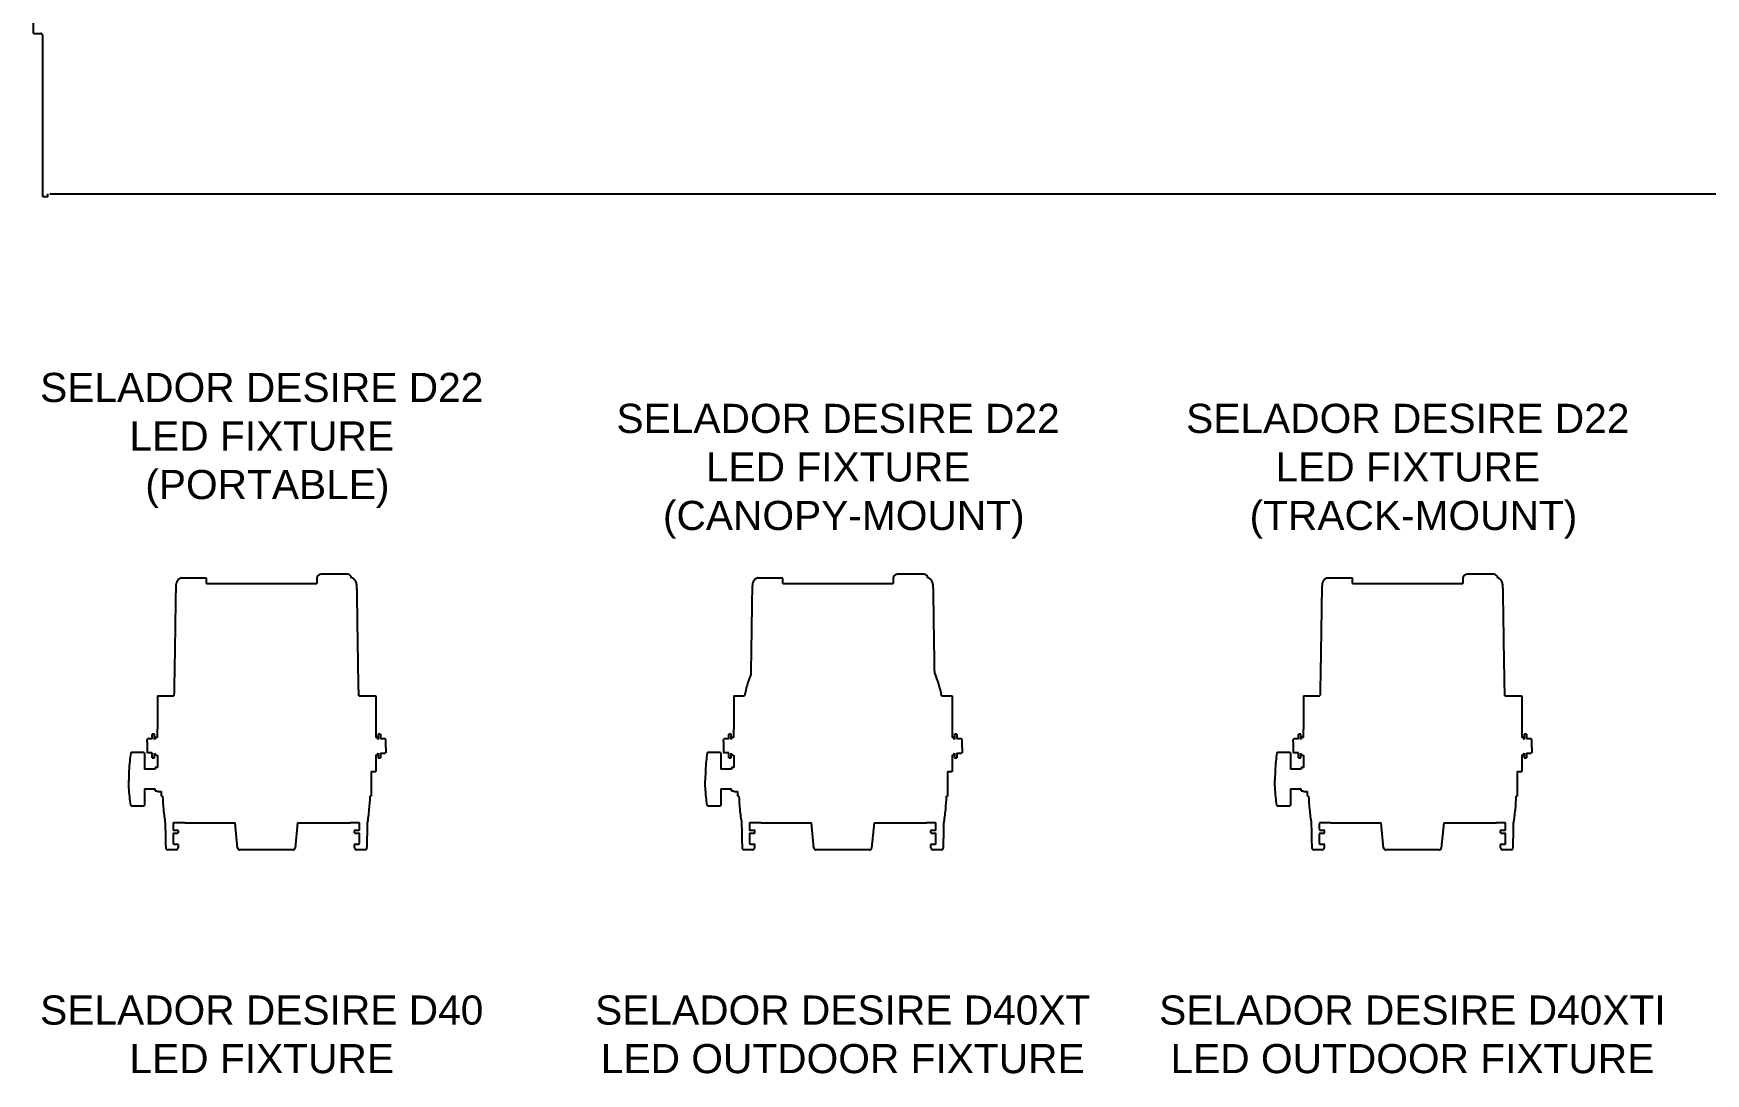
# Model space of a CAD drawing. Header units: inches. Extents: x 0 to 310, y 0 to 246.
# Drawn here: x 213.3 to 263.5, y 32.8 to 64 of the extents above; entities that cross this region are included whole.
import ezdxf

# ---------------------------------------------------------------- set-up
doc = ezdxf.new("R2010")
doc.units = ezdxf.units.IN
doc.header["$MEASUREMENT"] = 0
doc.layers.add('OBJECT', color=7, linetype='Continuous')
doc.layers.add('TEXT', color=1, linetype='Continuous')
doc.styles.add('ARIAL', font='arial.ttf')

msp = doc.modelspace()

# ---------------------------------------------------------------- linework, layer by layer
for p, q in [((213.724, 59.107), (213.724, 59.197)), ((222.107, 47.763), (221.938, 47.763)), ((222.108, 47.763), (222.107, 47.763)), ((222.556, 47.763), (222.108, 47.763)), ((222.557, 47.763), (222.556, 47.763)), ((222.726, 47.763), (222.557, 47.763)), ((239.418, 47.763), (239.249, 47.763)), ((239.419, 47.763), (239.418, 47.763)), ((239.867, 47.763), (239.419, 47.763)), ((239.868, 47.763), (239.867, 47.763)), ((240.037, 47.763), (239.868, 47.763)), ((256.528, 47.763), (256.359, 47.763)), ((256.529, 47.763), (256.528, 47.763)), ((256.977, 47.763), (256.529, 47.763)), ((256.978, 47.763), (256.977, 47.763)), ((257.147, 47.763), (256.978, 47.763)), ((217.735, 47.651), (217.735, 47.651)), ((217.773, 47.651), (217.748, 47.651)), ((218.059, 47.651), (218.059, 47.651)), ((221.807, 47.632), (221.807, 47.482)), ((235.047, 47.651), (235.046, 47.651)), ((235.084, 47.651), (235.059, 47.651)), ((235.37, 47.651), (235.37, 47.651)), ((239.118, 47.632), (239.118, 47.482)), ((252.157, 47.651), (252.156, 47.651)), ((252.194, 47.651), (252.169, 47.651)), ((252.48, 47.651), (252.48, 47.651)), ((256.228, 47.632), (256.228, 47.482)), ((217.02, 44.107), (217.02, 43.107)), ((217.02, 44.107), (217.514, 44.107)), ((223.067, 44.107), (223.58, 44.107)), ((223.58, 44.107), (223.58, 43.107)), ((234.331, 44.107), (234.331, 43.107)), ((234.331, 44.107), (234.653, 44.107)), ((240.57, 44.107), (240.891, 44.107)), ((240.891, 44.107), (240.891, 43.107)), ((251.441, 44.107), (251.441, 43.107)), ((251.441, 44.107), (251.935, 44.107)), ((257.488, 44.107), (258.001, 44.107)), ((258.001, 44.107), (258.001, 43.107)), ((216.725, 42.816), (216.707, 42.803)), ((216.707, 42.725), (216.707, 42.804)), ((216.707, 42.725), (216.707, 42.53)), ((216.864, 42.816), (216.725, 42.816)), ((216.935, 42.962), (216.864, 42.962)), ((216.864, 42.816), (216.864, 42.962)), ((216.935, 42.804), (216.935, 42.962)), ((217.02, 42.864), (216.994, 42.864)), ((217.02, 42.864), (217.02, 43.107)), ((223.58, 43.107), (223.58, 42.863)), ((223.716, 42.962), (223.645, 42.962)), ((223.645, 42.962), (223.645, 42.804)), ((223.716, 42.962), (223.716, 42.829)), ((223.716, 42.829), (223.856, 42.829)), ((223.865, 42.813), (223.856, 42.829)), ((223.874, 42.804), (223.868, 42.814)), ((223.874, 42.751), (223.874, 42.804)), ((223.874, 42.562), (223.874, 42.751)), ((234.036, 42.816), (234.018, 42.803)), ((234.018, 42.725), (234.018, 42.804)), ((234.018, 42.725), (234.018, 42.53)), ((234.176, 42.816), (234.036, 42.816)), ((234.246, 42.962), (234.176, 42.962)), ((234.176, 42.816), (234.176, 42.962)), ((234.246, 42.804), (234.246, 42.962)), ((234.331, 42.864), (234.305, 42.864)), ((234.331, 42.864), (234.331, 43.107)), ((240.891, 43.107), (240.891, 42.863)), ((241.027, 42.962), (240.956, 42.962)), ((240.956, 42.962), (240.956, 42.804)), ((241.027, 42.962), (241.027, 42.829)), ((241.027, 42.829), (241.167, 42.829)), ((241.176, 42.813), (241.167, 42.829)), ((241.185, 42.804), (241.179, 42.814)), ((241.185, 42.751), (241.185, 42.804)), ((241.185, 42.562), (241.185, 42.751)), ((251.146, 42.816), (251.128, 42.803)), ((251.128, 42.725), (251.128, 42.804)), ((251.128, 42.725), (251.128, 42.53)), ((251.286, 42.816), (251.146, 42.816)), ((251.356, 42.962), (251.286, 42.962)), ((251.286, 42.816), (251.286, 42.962)), ((251.356, 42.804), (251.356, 42.962)), ((251.441, 42.864), (251.415, 42.864)), ((251.441, 42.864), (251.441, 43.107)), ((258.001, 43.107), (258.001, 42.863)), ((258.137, 42.962), (258.066, 42.962)), ((258.066, 42.962), (258.066, 42.804)), ((258.137, 42.962), (258.137, 42.829)), ((258.137, 42.829), (258.277, 42.829)), ((258.286, 42.813), (258.277, 42.829)), ((258.295, 42.804), (258.289, 42.814)), ((258.295, 42.751), (258.295, 42.804)), ((258.295, 42.562), (258.295, 42.751)), ((216.611, 42.404), (216.238, 42.404)), ((216.631, 42.384), (216.631, 41.903)), ((216.707, 42.53), (216.707, 42.412)), ((216.725, 42.398), (216.707, 42.412)), ((216.864, 42.398), (216.725, 42.398)), ((216.864, 42.342), (216.864, 42.398)), ((216.864, 42.253), (216.864, 42.342)), ((216.864, 42.253), (216.935, 42.253)), ((216.935, 42.342), (216.935, 42.391)), ((216.935, 42.253), (216.935, 42.342)), ((216.994, 42.331), (217.02, 42.331)), ((217.02, 42.318), (217.02, 42.331)), ((217.02, 42.318), (217.02, 41.962)), ((223.58, 42.331), (223.58, 41.837)), ((223.645, 42.391), (223.645, 42.253)), ((223.645, 42.253), (223.716, 42.253)), ((223.716, 42.386), (223.856, 42.386)), ((223.716, 42.386), (223.716, 42.253)), ((223.868, 42.4), (223.874, 42.41)), ((223.874, 42.562), (223.874, 42.419)), ((223.874, 42.41), (223.874, 42.419)), ((233.922, 42.404), (233.549, 42.404)), ((233.942, 42.384), (233.942, 41.903)), ((234.018, 42.53), (234.018, 42.412)), ((234.036, 42.398), (234.018, 42.412)), ((234.176, 42.398), (234.036, 42.398)), ((234.176, 42.342), (234.176, 42.398)), ((234.176, 42.253), (234.176, 42.342)), ((234.176, 42.253), (234.246, 42.253)), ((234.246, 42.342), (234.246, 42.391)), ((234.246, 42.253), (234.246, 42.342)), ((234.305, 42.331), (234.331, 42.331)), ((234.331, 42.318), (234.331, 42.331)), ((234.331, 42.318), (234.331, 41.962)), ((240.891, 42.331), (240.891, 41.837)), ((240.956, 42.391), (240.956, 42.253)), ((240.956, 42.253), (241.027, 42.253)), ((241.027, 42.386), (241.167, 42.386)), ((241.027, 42.386), (241.027, 42.253)), ((241.179, 42.4), (241.185, 42.41)), ((241.185, 42.562), (241.185, 42.419)), ((241.185, 42.41), (241.185, 42.419)), ((251.032, 42.404), (250.659, 42.404)), ((251.052, 42.384), (251.052, 41.903)), ((251.128, 42.53), (251.128, 42.412)), ((251.146, 42.398), (251.128, 42.412)), ((251.286, 42.398), (251.146, 42.398)), ((251.286, 42.342), (251.286, 42.398)), ((251.286, 42.253), (251.286, 42.342)), ((251.286, 42.253), (251.356, 42.253)), ((251.356, 42.342), (251.356, 42.391)), ((251.356, 42.253), (251.356, 42.342)), ((251.415, 42.331), (251.441, 42.331)), ((251.441, 42.318), (251.441, 42.331)), ((251.441, 42.318), (251.441, 41.962)), ((258.001, 42.331), (258.001, 41.837)), ((258.066, 42.391), (258.066, 42.253)), ((258.066, 42.253), (258.137, 42.253)), ((258.137, 42.386), (258.277, 42.386)), ((258.137, 42.386), (258.137, 42.253)), ((258.289, 42.4), (258.295, 42.41)), ((258.295, 42.562), (258.295, 42.419)), ((258.295, 42.41), (258.295, 42.419)), ((216.163, 41.859), (216.158, 41.574)), ((216.949, 41.903), (216.631, 41.903)), ((217.02, 41.962), (216.949, 41.962)), ((216.949, 41.962), (216.949, 41.903)), ((223.44, 41.837), (223.58, 41.837)), ((223.44, 41.837), (223.44, 41.603)), ((233.475, 41.859), (233.469, 41.574)), ((234.261, 41.903), (233.942, 41.903)), ((234.331, 41.962), (234.261, 41.962)), ((234.261, 41.962), (234.261, 41.903)), ((240.751, 41.837), (240.891, 41.837)), ((240.751, 41.837), (240.751, 41.603)), ((250.585, 41.859), (250.579, 41.574)), ((251.371, 41.903), (251.052, 41.903)), ((251.441, 41.962), (251.371, 41.962)), ((251.371, 41.962), (251.371, 41.903)), ((257.862, 41.837), (258.001, 41.837)), ((257.862, 41.837), (257.862, 41.603)), ((216.158, 41.574), (216.158, 41.572)), ((216.631, 41.312), (216.949, 41.312)), ((216.631, 41.312), (216.631, 40.858)), ((216.949, 41.253), (216.949, 41.312)), ((216.949, 41.253), (217.02, 41.253)), ((217.02, 41.253), (217.02, 41.232)), ((217.02, 41.232), (217.14, 41.232)), ((217.14, 41.112), (217.14, 41.232)), ((223.44, 41.603), (223.44, 41.112)), ((233.469, 41.574), (233.469, 41.572)), ((233.942, 41.312), (234.261, 41.312)), ((233.942, 41.312), (233.942, 40.858)), ((234.261, 41.253), (234.261, 41.312)), ((234.261, 41.253), (234.331, 41.253)), ((234.331, 41.253), (234.331, 41.232)), ((234.331, 41.232), (234.451, 41.232)), ((234.451, 41.112), (234.451, 41.232)), ((240.751, 41.603), (240.751, 41.112)), ((250.579, 41.574), (250.579, 41.572)), ((251.052, 41.312), (251.371, 41.312)), ((251.052, 41.312), (251.052, 40.858)), ((251.371, 41.253), (251.371, 41.312)), ((251.371, 41.253), (251.441, 41.253)), ((251.441, 41.253), (251.441, 41.232)), ((251.441, 41.232), (251.561, 41.232)), ((251.561, 41.112), (251.561, 41.232)), ((257.862, 41.603), (257.862, 41.112)), ((216.238, 40.811), (216.611, 40.811)), ((216.238, 40.811), (216.611, 40.811)), ((216.238, 40.811), (216.238, 40.811)), ((216.611, 40.811), (216.611, 40.811)), ((216.631, 40.858), (216.631, 40.831)), ((233.549, 40.811), (233.922, 40.811)), ((233.549, 40.811), (233.922, 40.811)), ((233.549, 40.811), (233.549, 40.811)), ((233.922, 40.811), (233.922, 40.811)), ((233.942, 40.858), (233.942, 40.831)), ((250.659, 40.811), (251.032, 40.811)), ((250.659, 40.811), (251.032, 40.811)), ((250.659, 40.811), (250.659, 40.811)), ((251.032, 40.811), (251.032, 40.811)), ((251.052, 40.858), (251.052, 40.831)), ((217.252, 40.289), (217.252, 40.281)), ((217.49, 40.277), (217.49, 40.092)), ((217.844, 40.298), (217.505, 40.292)), ((217.844, 40.298), (219.351, 40.298)), ((219.425, 39.539), (219.351, 40.298)), ((221.229, 40.298), (221.156, 39.539)), ((221.229, 40.298), (222.816, 40.298)), ((222.796, 40.298), (222.81, 40.298)), ((222.802, 40.297), (222.801, 40.297)), ((223.076, 40.292), (222.802, 40.297)), ((223.09, 40.092), (223.09, 40.277)), ((234.563, 40.289), (234.563, 40.281)), ((234.801, 40.277), (234.801, 40.092)), ((235.155, 40.298), (234.816, 40.292)), ((235.155, 40.298), (236.663, 40.298)), ((236.736, 39.539), (236.663, 40.298)), ((238.54, 40.298), (238.467, 39.539)), ((238.54, 40.298), (240.127, 40.298)), ((240.107, 40.298), (240.121, 40.298)), ((240.113, 40.297), (240.112, 40.297)), ((240.387, 40.292), (240.113, 40.297)), ((240.401, 40.092), (240.401, 40.277)), ((251.673, 40.289), (251.673, 40.281)), ((251.911, 40.277), (251.911, 40.092)), ((252.265, 40.298), (251.926, 40.292)), ((252.265, 40.298), (253.773, 40.298)), ((253.846, 39.539), (253.773, 40.298)), ((255.65, 40.298), (255.577, 39.539)), ((255.65, 40.298), (257.237, 40.298)), ((257.217, 40.298), (257.231, 40.298)), ((257.223, 40.297), (257.222, 40.297)), ((257.497, 40.292), (257.223, 40.297)), ((257.511, 40.092), (257.511, 40.277)), ((217.49, 39.962), (217.49, 39.687)), ((217.505, 40.077), (217.58, 40.076)), ((217.58, 39.978), (217.505, 39.977)), ((217.64, 40.061), (217.64, 39.993)), ((222.94, 39.993), (222.94, 40.061)), ((223, 40.076), (223.075, 40.077)), ((223.075, 39.977), (223, 39.978)), ((223.09, 39.687), (223.09, 39.962)), ((234.801, 39.962), (234.801, 39.687)), ((234.816, 40.077), (234.892, 40.076)), ((234.892, 39.978), (234.816, 39.977)), ((234.951, 40.061), (234.951, 39.993)), ((240.251, 39.993), (240.251, 40.061)), ((240.311, 40.076), (240.387, 40.077)), ((240.387, 39.977), (240.311, 39.978)), ((240.401, 39.687), (240.401, 39.962)), ((251.911, 39.962), (251.911, 39.687)), ((251.926, 40.077), (252.002, 40.076)), ((252.002, 39.978), (251.926, 39.977)), ((252.061, 40.061), (252.061, 39.993)), ((257.361, 39.993), (257.361, 40.061)), ((257.421, 40.076), (257.497, 40.077)), ((257.497, 39.977), (257.421, 39.978)), ((257.511, 39.687), (257.511, 39.962)), ((217.44, 39.485), (217.328, 39.485)), ((217.58, 39.485), (217.44, 39.485)), ((217.52, 39.657), (217.58, 39.656)), ((217.64, 39.641), (217.64, 39.545)), ((219.551, 39.485), (219.484, 39.485)), ((221.029, 39.485), (219.551, 39.485)), ((221.096, 39.485), (221.029, 39.485)), ((222.94, 39.545), (222.94, 39.641)), ((223, 39.656), (223.061, 39.657)), ((223.141, 39.485), (223, 39.485)), ((223.253, 39.485), (223.141, 39.485)), ((234.751, 39.485), (234.639, 39.485)), ((234.891, 39.485), (234.751, 39.485)), ((234.831, 39.657), (234.892, 39.656)), ((234.951, 39.641), (234.951, 39.545)), ((236.863, 39.485), (236.795, 39.485)), ((238.34, 39.485), (236.863, 39.485)), ((238.408, 39.485), (238.34, 39.485)), ((240.251, 39.545), (240.251, 39.641)), ((240.311, 39.656), (240.372, 39.657)), ((240.452, 39.485), (240.311, 39.485)), ((240.564, 39.485), (240.452, 39.485)), ((251.861, 39.485), (251.749, 39.485)), ((252.001, 39.485), (251.861, 39.485)), ((251.941, 39.657), (252.002, 39.656)), ((252.061, 39.641), (252.061, 39.545)), ((253.973, 39.485), (253.905, 39.485)), ((255.45, 39.485), (253.973, 39.485)), ((255.518, 39.485), (255.45, 39.485)), ((257.361, 39.545), (257.361, 39.641)), ((257.421, 39.656), (257.482, 39.657)), ((257.562, 39.485), (257.421, 39.485)), ((257.674, 39.485), (257.562, 39.485))]:
    msp.add_line(p, q)
at = {"flags": 128}
for points in [[(217.58, 40.076), (217.589, 40.076), (217.598, 40.076), (217.605, 40.076), (217.612, 40.076), (217.618, 40.076), (217.622, 40.076), (217.625, 40.076), (217.625, 40.076)], [(217.625, 39.978), (217.625, 39.978), (217.623, 39.978), (217.619, 39.978), (217.615, 39.978), (217.609, 39.978), (217.603, 39.978), (217.596, 39.978), (217.588, 39.978), (217.58, 39.978)], [(222.955, 40.076), (222.956, 40.076), (222.958, 40.076), (222.961, 40.076), (222.966, 40.076), (222.971, 40.076), (222.978, 40.076), (222.985, 40.076), (222.992, 40.076), (223, 40.076)], [(223, 39.978), (222.992, 39.978), (222.985, 39.978), (222.978, 39.978), (222.971, 39.978), (222.966, 39.978), (222.961, 39.978), (222.958, 39.978), (222.956, 39.978), (222.955, 39.978)], [(234.892, 40.076), (234.9, 40.076), (234.909, 40.076), (234.917, 40.076), (234.923, 40.076), (234.929, 40.076), (234.933, 40.076), (234.936, 40.076), (234.937, 40.076)], [(234.937, 39.978), (234.936, 39.978), (234.934, 39.978), (234.931, 39.978), (234.926, 39.978), (234.921, 39.978), (234.914, 39.978), (234.907, 39.978), (234.899, 39.978), (234.892, 39.978)], [(240.266, 40.076), (240.267, 40.076), (240.269, 40.076), (240.272, 40.076), (240.277, 40.076), (240.282, 40.076), (240.289, 40.076), (240.296, 40.076), (240.304, 40.076), (240.311, 40.076)], [(240.311, 39.978), (240.304, 39.978), (240.296, 39.978), (240.289, 39.978), (240.282, 39.978), (240.277, 39.978), (240.272, 39.978), (240.269, 39.978), (240.267, 39.978), (240.266, 39.978)], [(252.002, 40.076), (252.01, 40.076), (252.019, 40.076), (252.027, 40.076), (252.033, 40.076), (252.039, 40.076), (252.043, 40.076), (252.046, 40.076), (252.047, 40.076)], [(252.047, 39.978), (252.046, 39.978), (252.044, 39.978), (252.041, 39.978), (252.036, 39.978), (252.031, 39.978), (252.024, 39.978), (252.017, 39.978), (252.009, 39.978), (252.002, 39.978)], [(257.376, 40.076), (257.377, 40.076), (257.379, 40.076), (257.382, 40.076), (257.387, 40.076), (257.392, 40.076), (257.399, 40.076), (257.406, 40.076), (257.414, 40.076), (257.421, 40.076)], [(257.421, 39.978), (257.414, 39.978), (257.406, 39.978), (257.399, 39.978), (257.392, 39.978), (257.387, 39.978), (257.382, 39.978), (257.379, 39.978), (257.377, 39.978), (257.376, 39.978)], [(217.58, 39.656), (217.589, 39.656), (217.598, 39.656), (217.605, 39.656), (217.612, 39.656), (217.618, 39.656), (217.622, 39.656), (217.625, 39.656), (217.625, 39.656)], [(222.955, 39.656), (222.956, 39.656), (222.958, 39.656), (222.961, 39.656), (222.966, 39.656), (222.971, 39.656), (222.978, 39.656), (222.985, 39.656), (222.992, 39.656), (223, 39.656)], [(234.892, 39.656), (234.9, 39.656), (234.909, 39.656), (234.917, 39.656), (234.923, 39.656), (234.929, 39.656), (234.933, 39.656), (234.936, 39.656), (234.937, 39.656)], [(240.266, 39.656), (240.267, 39.656), (240.269, 39.656), (240.272, 39.656), (240.277, 39.656), (240.282, 39.656), (240.289, 39.656), (240.296, 39.656), (240.304, 39.656), (240.311, 39.656)], [(252.002, 39.656), (252.01, 39.656), (252.019, 39.656), (252.027, 39.656), (252.033, 39.656), (252.039, 39.656), (252.043, 39.656), (252.046, 39.656), (252.047, 39.656)], [(257.376, 39.656), (257.377, 39.656), (257.379, 39.656), (257.382, 39.656), (257.387, 39.656), (257.392, 39.656), (257.399, 39.656), (257.406, 39.656), (257.414, 39.656), (257.421, 39.656)]]:
    msp.add_lwpolyline(points, dxfattribs=at)
for centre, radius, start, end in [((221.938, 47.632), 0.131, 90, 180), ((222.726, 47.632), 0.131, 8.0524, 90), ((239.249, 47.632), 0.131, 90, 180), ((240.037, 47.632), 0.131, 8.0524, 90), ((256.359, 47.632), 0.131, 90, 180), ((257.147, 47.632), 0.131, 8.0524, 90), ((217.767, 47.282), 0.2, 173.9973, 179.3134), ((221.826, 47.461), 0.04, 118.4269, 148.3318), ((222.814, 47.282), 0.2, 0.9153, 5.7428), ((235.078, 47.282), 0.2, 173.9973, 179.3134), ((239.138, 47.461), 0.04, 118.4269, 148.3318), ((240.125, 47.282), 0.2, 0.9153, 5.7428), ((252.188, 47.282), 0.2, 173.9973, 179.3134), ((256.248, 47.461), 0.04, 118.4269, 148.3318), ((257.235, 47.282), 0.2, 0.9153, 5.7428), ((237.611, 43.607), 3, 157.5517, 170.4059), ((237.611, 43.607), 3, 9.5941, 23.4729), ((216.995, 42.804), 0.06, 91, 180), ((223.585, 42.804), 0.06, 0, 94.7801), ((234.306, 42.804), 0.06, 91, 180), ((240.896, 42.804), 0.06, 0, 94.7801), ((251.416, 42.804), 0.06, 91, 180), ((258.006, 42.804), 0.06, 0, 94.7801), ((216.995, 42.391), 0.06, 180, 269), ((223.585, 42.391), 0.06, 265.2199, 0), ((234.306, 42.391), 0.06, 180, 269), ((240.896, 42.391), 0.06, 265.2199, 0), ((251.416, 42.391), 0.06, 180, 269), ((258.006, 42.391), 0.06, 265.2199, 0), ((217.505, 40.277), 0.015, 91, 180), ((223.075, 40.277), 0.015, 0, 89), ((234.816, 40.277), 0.015, 91, 180), ((240.386, 40.277), 0.015, 0, 89), ((251.926, 40.277), 0.015, 91, 180), ((257.496, 40.277), 0.015, 0, 89), ((217.505, 40.092), 0.015, 180, 269.5), ((217.505, 39.962), 0.015, 90.5, 180), ((217.52, 39.687), 0.03, 180, 269.5), ((217.625, 40.061), 0.015, 0, 89.5), ((217.625, 39.993), 0.015, 270.5, 0), ((222.955, 40.061), 0.015, 90.5, 180), ((222.955, 39.993), 0.015, 180, 269.5), ((223.06, 39.687), 0.03, 270.5, 0), ((223.075, 40.092), 0.015, 270.5, 0), ((223.075, 39.962), 0.015, 0, 89.5), ((234.816, 40.092), 0.015, 180, 269.5), ((234.816, 39.962), 0.015, 90.5, 180), ((234.831, 39.687), 0.03, 180, 269.5), ((234.936, 40.061), 0.015, 0, 89.5), ((234.936, 39.993), 0.015, 270.5, 0), ((240.266, 40.061), 0.015, 90.5, 180), ((240.266, 39.993), 0.015, 180, 269.5), ((240.371, 39.687), 0.03, 270.5, 0), ((240.386, 40.092), 0.015, 270.5, 0), ((240.386, 39.962), 0.015, 0, 89.5), ((251.926, 40.092), 0.015, 180, 269.5), ((251.926, 39.962), 0.015, 90.5, 180), ((251.941, 39.687), 0.03, 180, 269.5), ((252.046, 40.061), 0.015, 0, 89.5), ((252.046, 39.993), 0.015, 270.5, 0), ((257.376, 40.061), 0.015, 90.5, 180), ((257.376, 39.993), 0.015, 180, 269.5), ((257.481, 39.687), 0.03, 270.5, 0), ((257.496, 40.092), 0.015, 270.5, 0), ((257.496, 39.962), 0.015, 0, 89.5), ((217.328, 39.545), 0.06, 182.1541, 270), ((217.58, 39.545), 0.06, 270, 0), ((217.625, 39.641), 0.015, 0, 89.5), ((219.484, 39.545), 0.06, 185.5, 270), ((221.096, 39.545), 0.06, 270, 354.5), ((222.955, 39.641), 0.015, 90.5, 180), ((223, 39.545), 0.06, 180, 270), ((223.253, 39.545), 0.06, 270, 357.8459), ((234.639, 39.545), 0.06, 182.1541, 270), ((234.891, 39.545), 0.06, 270, 0), ((234.936, 39.641), 0.015, 0, 89.5), ((236.795, 39.545), 0.06, 185.5, 270), ((238.408, 39.545), 0.06, 270, 354.5), ((240.266, 39.641), 0.015, 90.5, 180), ((240.311, 39.545), 0.06, 180, 270), ((240.564, 39.545), 0.06, 270, 357.8459), ((251.749, 39.545), 0.06, 182.1541, 270), ((252.001, 39.545), 0.06, 270, 0), ((252.046, 39.641), 0.015, 0, 89.5), ((253.905, 39.545), 0.06, 185.5, 270), ((255.518, 39.545), 0.06, 270, 354.5), ((257.376, 39.641), 0.015, 90.5, 180), ((257.421, 39.545), 0.06, 180, 270), ((257.674, 39.545), 0.06, 270, 357.8459)]:
    msp.add_arc(centre, radius, start, end)
for points, knots in [([(217.567, 47.286), (217.566, 47.204), (217.563, 47.013), (217.558, 46.699), (217.553, 46.331), (217.547, 45.923), (217.54, 45.481), (217.533, 45.039), (217.525, 44.605), (217.519, 44.302), (217.515, 44.135), (217.514, 44.107)], [0, 0, 0, 0, 0.077337, 0.180282, 0.296346, 0.424913, 0.564646, 0.713343, 0.842839, 0.973819, 1, 1, 1, 1]), ([(217.735, 47.651), (217.733, 47.651), (217.728, 47.652), (217.715, 47.649), (217.678, 47.633), (217.633, 47.597), (217.595, 47.539), (217.572, 47.443), (217.57, 47.362), (217.568, 47.303)], [0, 0, 0, 0, 0.014469, 0.033789, 0.094633, 0.305468, 0.43024, 0.579117, 1, 1, 1, 1]), ([(218.495, 47.651), (218.471, 47.651), (218.425, 47.651), (218.339, 47.651), (218.25, 47.651), (218.173, 47.651), (218.123, 47.651), (218.082, 47.651), (218.041, 47.651), (217.997, 47.651), (217.943, 47.651), (217.885, 47.651), (217.828, 47.651), (217.779, 47.651), (217.742, 47.651), (217.738, 47.651), (217.736, 47.651)], [0, 0, 0, 0, 0.039903, 0.077254, 0.142301, 0.191737, 0.225653, 0.253844, 0.293922, 0.348746, 0.418742, 0.504666, 0.606058, 0.723153, 0.856981, 1, 1, 1, 1]), ([(218.495, 47.482), (218.495, 47.491), (218.495, 47.521), (218.495, 47.572), (218.495, 47.613), (218.495, 47.637), (218.495, 47.65), (218.495, 47.651), (218.495, 47.651)], [0.2570362, 0.2570362, 0.2570362, 0.2570362, 0.3379477, 0.5474349, 0.7571038, 0.8705779, 0.9618296, 1, 1, 1, 1]), ([(218.495, 47.482), (218.496, 47.482), (219.093, 47.482), (220.197, 47.482), (221.3, 47.482), (221.807, 47.482)], [0, 0, 0, 0, 0.0003309, 0.498922, 0.9225285, 0.9225285, 0.9225285, 0.9225285]), ([(223.013, 47.302), (223.01, 47.341), (223.006, 47.416), (222.998, 47.507), (222.968, 47.568), (222.936, 47.604), (222.9, 47.634), (222.873, 47.645), (222.86, 47.65)], [0, 0, 0, 0, 0.287517, 0.551001, 0.662993, 0.78075, 0.902419, 1, 1, 1, 1]), ([(223.067, 44.107), (223.065, 44.175), (223.061, 44.359), (223.053, 44.733), (223.045, 45.228), (223.036, 45.789), (223.028, 46.331), (223.021, 46.828), (223.016, 47.142), (223.014, 47.286)], [0, 0, 0, 0, 0.063429, 0.173773, 0.353177, 0.531238, 0.703107, 0.864664, 1, 1, 1, 1]), ([(234.878, 47.286), (234.877, 47.204), (234.874, 47.013), (234.869, 46.699), (234.864, 46.331), (234.858, 45.923), (234.851, 45.481), (234.845, 45.087), (234.84, 44.841), (234.839, 44.753)], [0, 0, 0, 0, 0.0773368, 0.1802817, 0.2963463, 0.4249126, 0.564646, 0.7133426, 0.7968757, 0.7968757, 0.7968757, 0.7968757]), ([(235.046, 47.651), (235.044, 47.651), (235.039, 47.652), (235.026, 47.649), (234.989, 47.633), (234.944, 47.597), (234.906, 47.539), (234.883, 47.443), (234.881, 47.362), (234.879, 47.303)], [0, 0, 0, 0, 0.014469, 0.033789, 0.094633, 0.305468, 0.43024, 0.579117, 1, 1, 1, 1]), ([(235.806, 47.651), (235.782, 47.651), (235.736, 47.651), (235.65, 47.651), (235.562, 47.651), (235.484, 47.651), (235.434, 47.651), (235.393, 47.651), (235.353, 47.651), (235.308, 47.651), (235.254, 47.651), (235.197, 47.651), (235.14, 47.651), (235.09, 47.651), (235.053, 47.651), (235.049, 47.651), (235.047, 47.651)], [0, 0, 0, 0, 0.039903, 0.077254, 0.142301, 0.191737, 0.225653, 0.253844, 0.293922, 0.348746, 0.418742, 0.504666, 0.606058, 0.723153, 0.856981, 1, 1, 1, 1]), ([(235.806, 47.482), (235.806, 47.491), (235.806, 47.521), (235.806, 47.572), (235.806, 47.613), (235.806, 47.637), (235.806, 47.65), (235.806, 47.651), (235.806, 47.651)], [0.2570362, 0.2570362, 0.2570362, 0.2570362, 0.3379477, 0.5474349, 0.7571038, 0.8705779, 0.9618296, 1, 1, 1, 1]), ([(235.806, 47.482), (235.807, 47.482), (236.404, 47.482), (237.508, 47.482), (238.612, 47.482), (239.118, 47.482)], [0, 0, 0, 0, 0.0003309, 0.498922, 0.9225285, 0.9225285, 0.9225285, 0.9225285]), ([(240.324, 47.302), (240.322, 47.341), (240.317, 47.416), (240.309, 47.507), (240.28, 47.568), (240.247, 47.604), (240.211, 47.634), (240.184, 47.645), (240.171, 47.65)], [0, 0, 0, 0, 0.287517, 0.551001, 0.662993, 0.78075, 0.902419, 1, 1, 1, 1]), ([(240.363, 44.802), (240.361, 44.945), (240.355, 45.276), (240.347, 45.789), (240.339, 46.331), (240.332, 46.828), (240.327, 47.142), (240.325, 47.286)], [0.2186718, 0.2186718, 0.2186718, 0.2186718, 0.353177, 0.5312377, 0.7031068, 0.8646638, 1, 1, 1, 1]), ([(251.988, 47.286), (251.987, 47.204), (251.984, 47.013), (251.979, 46.699), (251.974, 46.331), (251.968, 45.923), (251.961, 45.481), (251.954, 45.039), (251.946, 44.605), (251.94, 44.302), (251.936, 44.135), (251.935, 44.107)], [0, 0, 0, 0, 0.077337, 0.180282, 0.296346, 0.424913, 0.564646, 0.713343, 0.842839, 0.973819, 1, 1, 1, 1]), ([(252.156, 47.651), (252.154, 47.651), (252.149, 47.652), (252.136, 47.649), (252.099, 47.633), (252.054, 47.597), (252.016, 47.539), (251.993, 47.443), (251.991, 47.362), (251.989, 47.303)], [0, 0, 0, 0, 0.014469, 0.033789, 0.094633, 0.305468, 0.43024, 0.579117, 1, 1, 1, 1]), ([(252.916, 47.651), (252.892, 47.651), (252.846, 47.651), (252.76, 47.651), (252.672, 47.651), (252.594, 47.651), (252.544, 47.651), (252.503, 47.651), (252.463, 47.651), (252.418, 47.651), (252.364, 47.651), (252.307, 47.651), (252.25, 47.651), (252.2, 47.651), (252.163, 47.651), (252.159, 47.651), (252.157, 47.651)], [0, 0, 0, 0, 0.039903, 0.077254, 0.142301, 0.191737, 0.225653, 0.253844, 0.293922, 0.348746, 0.418742, 0.504666, 0.606058, 0.723153, 0.856981, 1, 1, 1, 1]), ([(252.916, 47.482), (252.916, 47.491), (252.916, 47.521), (252.916, 47.572), (252.916, 47.613), (252.916, 47.637), (252.916, 47.65), (252.916, 47.651), (252.916, 47.651)], [0.2570362, 0.2570362, 0.2570362, 0.2570362, 0.3379477, 0.5474349, 0.7571038, 0.8705779, 0.9618296, 1, 1, 1, 1]), ([(252.916, 47.482), (252.917, 47.482), (253.514, 47.482), (254.618, 47.482), (255.722, 47.482), (256.228, 47.482)], [0, 0, 0, 0, 0.0003309, 0.498922, 0.9225285, 0.9225285, 0.9225285, 0.9225285]), ([(257.434, 47.302), (257.432, 47.341), (257.427, 47.416), (257.419, 47.507), (257.39, 47.568), (257.357, 47.604), (257.322, 47.634), (257.294, 47.645), (257.281, 47.65)], [0, 0, 0, 0, 0.287517, 0.551001, 0.662993, 0.78075, 0.902419, 1, 1, 1, 1]), ([(257.488, 44.107), (257.486, 44.175), (257.482, 44.359), (257.474, 44.733), (257.466, 45.228), (257.457, 45.789), (257.449, 46.331), (257.442, 46.828), (257.437, 47.142), (257.435, 47.286)], [0, 0, 0, 0, 0.063429, 0.173773, 0.353177, 0.531238, 0.703107, 0.864664, 1, 1, 1, 1]), ([(216.219, 42.387), (216.207, 42.307), (216.181, 42.132), (216.17, 41.955), (216.163, 41.859)], [0, 0, 0, 0, 0.456935, 1, 1, 1, 1]), ([(216.238, 42.404), (216.236, 42.403), (216.232, 42.403), (216.227, 42.4), (216.223, 42.397), (216.22, 42.392), (216.219, 42.388), (216.219, 42.387)], [0, 0, 0, 0, 0.277547, 0.405889, 0.62069, 0.857735, 1, 1, 1, 1]), ([(216.631, 42.384), (216.63, 42.386), (216.63, 42.391), (216.626, 42.397), (216.621, 42.401), (216.616, 42.403), (216.612, 42.403), (216.611, 42.404)], [0, 0, 0, 0, 0.238872, 0.466448, 0.685112, 0.846838, 1, 1, 1, 1]), ([(223.874, 42.419), (223.874, 42.418), (223.873, 42.407), (223.864, 42.396), (223.856, 42.386)], [0, 0, 0, 0, 0.0702, 1, 1, 1, 1]), ([(233.53, 42.387), (233.518, 42.307), (233.492, 42.132), (233.481, 41.955), (233.475, 41.859)], [0, 0, 0, 0, 0.456935, 1, 1, 1, 1]), ([(233.549, 42.404), (233.547, 42.403), (233.543, 42.403), (233.538, 42.4), (233.534, 42.397), (233.531, 42.392), (233.53, 42.388), (233.53, 42.387)], [0, 0, 0, 0, 0.277547, 0.405889, 0.62069, 0.857735, 1, 1, 1, 1]), ([(233.942, 42.384), (233.941, 42.386), (233.941, 42.391), (233.937, 42.397), (233.932, 42.401), (233.927, 42.403), (233.924, 42.403), (233.922, 42.404)], [0, 0, 0, 0, 0.238872, 0.466448, 0.685112, 0.846838, 1, 1, 1, 1]), ([(241.185, 42.419), (241.185, 42.418), (241.185, 42.407), (241.176, 42.396), (241.167, 42.386)], [0, 0, 0, 0, 0.0702, 1, 1, 1, 1]), ([(250.64, 42.387), (250.628, 42.307), (250.602, 42.132), (250.591, 41.955), (250.585, 41.859)], [0, 0, 0, 0, 0.456935, 1, 1, 1, 1]), ([(250.659, 42.404), (250.657, 42.403), (250.653, 42.403), (250.648, 42.4), (250.644, 42.397), (250.641, 42.392), (250.641, 42.388), (250.64, 42.387)], [0, 0, 0, 0, 0.277547, 0.405889, 0.62069, 0.857735, 1, 1, 1, 1]), ([(251.052, 42.384), (251.051, 42.386), (251.051, 42.391), (251.047, 42.397), (251.042, 42.401), (251.037, 42.403), (251.034, 42.403), (251.032, 42.404)], [0, 0, 0, 0, 0.238872, 0.466448, 0.685112, 0.846838, 1, 1, 1, 1]), ([(258.295, 42.419), (258.295, 42.418), (258.295, 42.407), (258.286, 42.396), (258.277, 42.386)], [0, 0, 0, 0, 0.0702, 1, 1, 1, 1]), ([(216.163, 41.356), (216.163, 41.37), (216.161, 41.397), (216.16, 41.45), (216.159, 41.509), (216.158, 41.55), (216.158, 41.572), (216.158, 41.572)], [0, 0, 0, 0, 0.249654, 0.499663, 0.749691, 0.999451, 1, 1, 1, 1]), ([(216.219, 40.828), (216.207, 40.909), (216.181, 41.084), (216.169, 41.261), (216.163, 41.356)], [0, 0, 0, 0, 0.461571, 1, 1, 1, 1]), ([(233.475, 41.356), (233.474, 41.37), (233.473, 41.397), (233.471, 41.45), (233.47, 41.509), (233.469, 41.55), (233.469, 41.572), (233.469, 41.572)], [0, 0, 0, 0, 0.249654, 0.499663, 0.749691, 0.999451, 1, 1, 1, 1]), ([(233.53, 40.828), (233.518, 40.909), (233.492, 41.084), (233.481, 41.261), (233.475, 41.356)], [0, 0, 0, 0, 0.461571, 1, 1, 1, 1]), ([(250.585, 41.356), (250.584, 41.37), (250.583, 41.397), (250.581, 41.45), (250.58, 41.509), (250.579, 41.55), (250.579, 41.572), (250.579, 41.572)], [0, 0, 0, 0, 0.249654, 0.499663, 0.749691, 0.999451, 1, 1, 1, 1]), ([(250.64, 40.828), (250.628, 40.909), (250.602, 41.084), (250.591, 41.261), (250.585, 41.356)], [0, 0, 0, 0, 0.461571, 1, 1, 1, 1]), ([(216.219, 40.827), (216.219, 40.826), (216.22, 40.822), (216.223, 40.817), (216.228, 40.814), (216.234, 40.811), (216.237, 40.811), (216.238, 40.811)], [0, 0, 0, 0, 0.143583, 0.399651, 0.645689, 0.827662, 1, 1, 1, 1]), ([(216.611, 40.811), (216.613, 40.811), (216.617, 40.812), (216.622, 40.815), (216.626, 40.818), (216.63, 40.824), (216.631, 40.828), (216.631, 40.831), (216.631, 40.831)], [0, 0, 0, 0, 0.24893, 0.364039, 0.556691, 0.769295, 0.998462, 1, 1, 1, 1]), ([(217.146, 41.1), (217.146, 41.101), (217.145, 41.102), (217.142, 41.104), (217.141, 41.108), (217.14, 41.111), (217.14, 41.112), (217.14, 41.112)], [0, 0, 0, 0, 0.039313, 0.407778, 0.776272, 0.937797, 1, 1, 1, 1]), ([(217.155, 41.097), (217.154, 41.097), (217.152, 41.098), (217.15, 41.098), (217.149, 41.099), (217.148, 41.099), (217.148, 41.099), (217.148, 41.1), (217.147, 41.1), (217.147, 41.1), (217.147, 41.1), (217.147, 41.1), (217.147, 41.1), (217.146, 41.1), (217.146, 41.1), (217.146, 41.1), (217.146, 41.1)], [0, 0, 0, 0, 0.495945, 0.662794, 0.774219, 0.848613, 0.898309, 0.931554, 0.953846, 0.968855, 0.979023, 0.985977, 0.992871, 0.995762, 0.998686, 1, 1, 1, 1]), ([(217.171, 41.097), (217.168, 41.097), (217.163, 41.097), (217.157, 41.097), (217.155, 41.097)], [0.1679088, 0.1679088, 0.1679088, 0.1679088, 0.7624576, 1, 1, 1, 1]), ([(217.171, 41.097), (217.178, 40.962), (217.193, 40.692), (217.232, 40.423), (217.252, 40.289)], [0, 0, 0, 0, 0.499368, 1, 1, 1, 1]), ([(223.329, 40.288), (223.348, 40.422), (223.388, 40.691), (223.402, 40.962), (223.41, 41.097)], [0, 0, 0, 0, 0.5006331, 1, 1, 1, 1]), ([(223.425, 41.097), (223.419, 41.097), (223.413, 41.097), (223.41, 41.097), (223.41, 41.097)], [0, 0, 0, 0, 0.7250256, 0.7524556, 0.7524556, 0.7524556, 0.7524556]), ([(223.435, 41.1), (223.435, 41.1), (223.434, 41.1), (223.434, 41.1), (223.434, 41.1), (223.433, 41.1), (223.432, 41.099), (223.43, 41.098), (223.427, 41.097), (223.425, 41.097)], [0, 0, 0, 0, 0.001901, 0.004417, 0.009187, 0.026849, 0.096816, 0.375546, 1, 1, 1, 1]), ([(223.44, 41.112), (223.44, 41.112), (223.44, 41.111), (223.44, 41.108), (223.438, 41.104), (223.436, 41.102), (223.435, 41.101), (223.435, 41.1)], [0, 0, 0, 0, 0.0622017, 0.2236288, 0.5919591, 0.960246, 1, 1, 1, 1]), ([(233.53, 40.827), (233.531, 40.826), (233.531, 40.822), (233.535, 40.817), (233.539, 40.814), (233.545, 40.811), (233.548, 40.811), (233.549, 40.811)], [0, 0, 0, 0, 0.143583, 0.399651, 0.645689, 0.827662, 1, 1, 1, 1]), ([(233.922, 40.811), (233.925, 40.811), (233.928, 40.812), (233.933, 40.815), (233.938, 40.818), (233.941, 40.824), (233.942, 40.828), (233.942, 40.831), (233.942, 40.831)], [0, 0, 0, 0, 0.24893, 0.364039, 0.556691, 0.769295, 0.998462, 1, 1, 1, 1]), ([(234.457, 41.1), (234.457, 41.101), (234.456, 41.102), (234.453, 41.104), (234.452, 41.108), (234.451, 41.111), (234.451, 41.112), (234.451, 41.112)], [0, 0, 0, 0, 0.039313, 0.407778, 0.776272, 0.937797, 1, 1, 1, 1]), ([(234.466, 41.097), (234.465, 41.097), (234.463, 41.098), (234.461, 41.098), (234.46, 41.099), (234.46, 41.099), (234.459, 41.099), (234.459, 41.1), (234.458, 41.1), (234.458, 41.1), (234.458, 41.1), (234.458, 41.1), (234.458, 41.1), (234.458, 41.1), (234.457, 41.1), (234.457, 41.1), (234.457, 41.1)], [0, 0, 0, 0, 0.495945, 0.662794, 0.774219, 0.848613, 0.898309, 0.931554, 0.953846, 0.968855, 0.979023, 0.985977, 0.992871, 0.995762, 0.998686, 1, 1, 1, 1]), ([(234.482, 41.097), (234.479, 41.097), (234.474, 41.097), (234.468, 41.097), (234.466, 41.097)], [0.1679088, 0.1679088, 0.1679088, 0.1679088, 0.7624576, 1, 1, 1, 1]), ([(234.482, 41.097), (234.489, 40.962), (234.504, 40.692), (234.543, 40.423), (234.563, 40.289)], [0, 0, 0, 0, 0.499368, 1, 1, 1, 1]), ([(240.64, 40.288), (240.66, 40.422), (240.699, 40.691), (240.713, 40.962), (240.721, 41.097)], [0, 0, 0, 0, 0.5006331, 1, 1, 1, 1]), ([(240.736, 41.097), (240.73, 41.097), (240.724, 41.097), (240.721, 41.097), (240.721, 41.097)], [0, 0, 0, 0, 0.7250256, 0.7524556, 0.7524556, 0.7524556, 0.7524556]), ([(240.746, 41.1), (240.746, 41.1), (240.746, 41.1), (240.745, 41.1), (240.745, 41.1), (240.745, 41.1), (240.743, 41.099), (240.741, 41.098), (240.738, 41.097), (240.736, 41.097)], [0, 0, 0, 0, 0.001901, 0.004417, 0.009187, 0.026849, 0.096816, 0.375546, 1, 1, 1, 1]), ([(240.751, 41.112), (240.751, 41.112), (240.751, 41.111), (240.751, 41.108), (240.75, 41.104), (240.747, 41.102), (240.746, 41.101), (240.746, 41.1)], [0, 0, 0, 0, 0.0622017, 0.2236288, 0.5919591, 0.960246, 1, 1, 1, 1]), ([(250.64, 40.827), (250.641, 40.826), (250.641, 40.822), (250.645, 40.817), (250.649, 40.814), (250.655, 40.811), (250.658, 40.811), (250.659, 40.811)], [0, 0, 0, 0, 0.143583, 0.399651, 0.645689, 0.827662, 1, 1, 1, 1]), ([(251.032, 40.811), (251.035, 40.811), (251.038, 40.812), (251.043, 40.815), (251.048, 40.818), (251.051, 40.824), (251.052, 40.828), (251.052, 40.831), (251.052, 40.831)], [0, 0, 0, 0, 0.24893, 0.364039, 0.556691, 0.769295, 0.998462, 1, 1, 1, 1]), ([(251.567, 41.1), (251.567, 41.101), (251.566, 41.102), (251.563, 41.104), (251.562, 41.108), (251.562, 41.111), (251.561, 41.112), (251.561, 41.112)], [0, 0, 0, 0, 0.039313, 0.407778, 0.776272, 0.937797, 1, 1, 1, 1]), ([(251.576, 41.097), (251.575, 41.097), (251.573, 41.098), (251.571, 41.098), (251.57, 41.099), (251.57, 41.099), (251.569, 41.099), (251.569, 41.1), (251.568, 41.1), (251.568, 41.1), (251.568, 41.1), (251.568, 41.1), (251.568, 41.1), (251.568, 41.1), (251.567, 41.1), (251.567, 41.1), (251.567, 41.1)], [0, 0, 0, 0, 0.495945, 0.662794, 0.774219, 0.848613, 0.898309, 0.931554, 0.953846, 0.968855, 0.979023, 0.985977, 0.992871, 0.995762, 0.998686, 1, 1, 1, 1]), ([(251.592, 41.097), (251.589, 41.097), (251.584, 41.097), (251.578, 41.097), (251.576, 41.097)], [0.1679088, 0.1679088, 0.1679088, 0.1679088, 0.7624576, 1, 1, 1, 1]), ([(251.592, 41.097), (251.599, 40.962), (251.614, 40.692), (251.653, 40.423), (251.673, 40.289)], [0, 0, 0, 0, 0.499368, 1, 1, 1, 1]), ([(257.75, 40.288), (257.77, 40.422), (257.809, 40.691), (257.824, 40.962), (257.831, 41.097)], [0, 0, 0, 0, 0.5006331, 1, 1, 1, 1]), ([(257.847, 41.097), (257.84, 41.097), (257.834, 41.097), (257.831, 41.097), (257.831, 41.097)], [0, 0, 0, 0, 0.7250256, 0.7524556, 0.7524556, 0.7524556, 0.7524556]), ([(257.856, 41.1), (257.856, 41.1), (257.856, 41.1), (257.855, 41.1), (257.855, 41.1), (257.855, 41.1), (257.853, 41.099), (257.851, 41.098), (257.848, 41.097), (257.847, 41.097)], [0, 0, 0, 0, 0.001901, 0.004417, 0.009187, 0.026849, 0.096816, 0.375546, 1, 1, 1, 1]), ([(257.862, 41.112), (257.862, 41.112), (257.861, 41.111), (257.861, 41.108), (257.86, 41.104), (257.857, 41.102), (257.856, 41.101), (257.856, 41.1)], [0, 0, 0, 0, 0.0622017, 0.2236288, 0.5919591, 0.960246, 1, 1, 1, 1]), ([(217.252, 40.281), (217.254, 40.169), (217.257, 39.955), (217.262, 39.709), (217.267, 39.575), (217.269, 39.542)], [0, 0, 0, 0, 0.454934, 0.869375, 1, 1, 1, 1]), ([(223.312, 39.542), (223.313, 39.575), (223.319, 39.709), (223.324, 39.957), (223.327, 40.174), (223.329, 40.288)], [0, 0, 0, 0, 0.129502, 0.540379, 1, 1, 1, 1]), ([(234.563, 40.281), (234.565, 40.169), (234.568, 39.955), (234.573, 39.709), (234.579, 39.575), (234.58, 39.542)], [0, 0, 0, 0, 0.454934, 0.869375, 1, 1, 1, 1]), ([(240.623, 39.542), (240.624, 39.575), (240.63, 39.709), (240.635, 39.957), (240.638, 40.174), (240.64, 40.288)], [0, 0, 0, 0, 0.129502, 0.540379, 1, 1, 1, 1]), ([(251.673, 40.281), (251.675, 40.169), (251.678, 39.955), (251.683, 39.709), (251.689, 39.575), (251.69, 39.542)], [0, 0, 0, 0, 0.454934, 0.869375, 1, 1, 1, 1]), ([(257.733, 39.542), (257.734, 39.575), (257.74, 39.709), (257.745, 39.957), (257.748, 40.174), (257.75, 40.288)], [0, 0, 0, 0, 0.129502, 0.540379, 1, 1, 1, 1])]:
    msp.add_open_spline(points, degree=3, knots=knots)
at = {"layer": 'OBJECT', "linetype": 'Continuous'}
for p, q in [((213.294, 64.012), (213.294, 65.762)), ((213.294, 64.012), (213.512, 64.012)), ((213.574, 59.107), (213.574, 63.95)), ((213.724, 59.107), (213.574, 59.107)), ((213.785, 59.197), (309.782, 59.197))]:
    msp.add_line(p, q, dxfattribs=at)
msp.add_arc((213.512, 63.95), 0.062, 0, 90, dxfattribs=at)

# ---------------------------------------------------------------- texts
at = {"layer": 'TEXT', "char_height": 0.875, "width": 20.15864, "attachment_point": 2, "style": 'ARIAL'}
for s, insert in [('SELADOR DESIRE D22\\PLED FIXTURE\\P (PORTABLE)', (220.151, 53.814)), ('SELADOR DESIRE D22\\PLED FIXTURE\\P (CANOPY-MOUNT)', (237.462, 52.885)), ('SELADOR DESIRE D22\\PLED FIXTURE\\P (TRACK-MOUNT)', (254.572, 52.885)), ('SELADOR DESIRE D40\\PLED FIXTURE', (220.151, 35.108)), ('SELADOR DESIRE D40XT\\PLED OUTDOOR FIXTURE', (237.601, 35.108)), ('SELADOR DESIRE D40XTI\\PLED OUTDOOR FIXTURE', (254.711, 35.108))]:
    msp.add_mtext(s, dxfattribs=dict(at, insert=insert))

doc.saveas('drawing.dxf')
